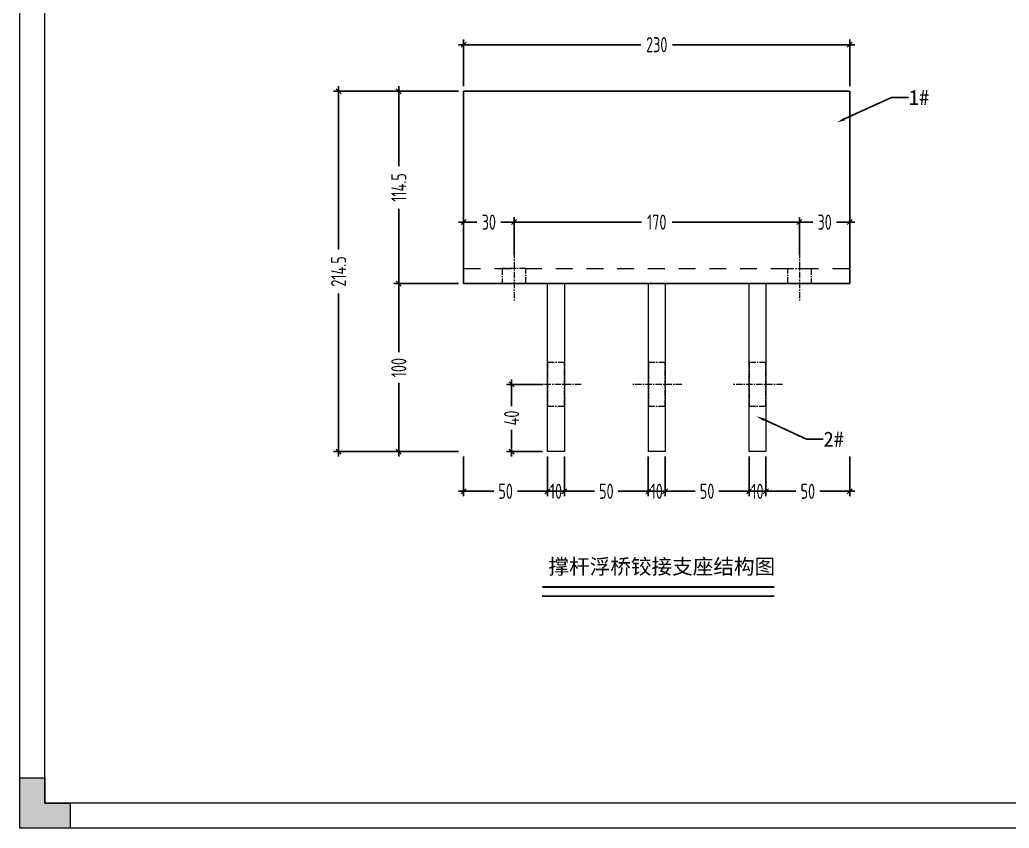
# Model space of a CAD drawing. Header units: millimetres. Extents: x 4 to 2106212, y -117026 to 198097.
# Drawn here: x 2096450 to 2097039, y 189147 to 189629 of the extents above; entities that cross this region are included whole.
import ezdxf
from ezdxf import colors
from ezdxf.entities.mleader import LeaderData, LeaderLine
from ezdxf.math import Vec2, Vec3

# ---------------------------------------------------------------- set-up
doc = ezdxf.new("R2010")
doc.units = ezdxf.units.MM
for name, pattern in [('CENTER', [0.6, 0.375, -0.075, 0.075, -0.075]), ('CENTER2', [28.575, 19.05, -3.175, 3.175, -3.175]), ('DASH', [0.35, 0.25, -0.1])]:
    doc.linetypes.add(name, pattern=pattern)
doc.layers.add('HR-dimension', color=9, linetype='Continuous')
doc.layers.add('标注', color=9, linetype='Continuous')
for name, color, linetype, lineweight in [('加强板', 140, 'Continuous', 18), ('图框', 7, 'Continuous', 13), ('文本', 3, 'Continuous', 13), ('虚线', 1, 'CENTER2', 0)]:
    doc.layers.add(name, color=color, linetype=linetype, lineweight=lineweight)
doc.styles.add('Arial', font='arial.ttf')
doc.styles.add('hztxt', font='ros1.shx', dxfattribs={"width": 0.8, "bigfont": 'hztxt.shx'})
doc.dimstyles.new('DIM-3', dxfattribs={"dimscale": 3, "dimtxt": 3, "dimasz": 1, "dimexe": 1, "dimexo": 1, "dimgap": 1, "dimtad": 0, "dimdec": 1, "dimrnd": 0.0005, "dimzin": 9, "dimdsep": 46, "dimtxsty": 'hztxt', "dimblk": 'OBLIQUE', "dimcen": 0, "dimdle": 1, "dimclrd": 9, "dimclre": 9, "dimclrt": 2, "dimazin": 2, "dimtfac": 1, "dimtdec": 1, "dimtofl": 0, "dimtmove": 0, "dimatfit": 3, "dimfxl": 1, "dimarcsym": 2})

# ---------------------------------------------------------------- blocks, each defined once
blk = doc.blocks.new('GW-TK')
at = {"layer": '图框', "linetype": 'Continuous', "lineweight": 0}
h = blk.add_hatch(color=256, dxfattribs=at)
h.dxf.hatch_style = 1
h.paths.add_polyline_path([(927193.56, 464418.01), (927193.56, 464423.01), (927188.55, 464423.01), (927188.55, 464428.01), (927183.55, 464428.01), (927183.55, 464418.01)])
at = {"layer": '图框'}
for points in [[(927183.55, 464715.01), (927603.55, 464715.01), (927603.55, 464418.01), (927183.55, 464418.01)], [(927188.55, 464710.01), (927598.55, 464710.01), (927598.55, 464423.01), (927188.55, 464423.01)]]:
    blk.add_lwpolyline(points, close=True, dxfattribs=at)
at = {"layer": '图框', "linetype": 'Continuous', "lineweight": 0}
blk.add_lwpolyline([(927188.55, 464428.01), (927188.55, 464423.01), (927193.56, 464423.01), (927193.56, 464418.01), (927183.55, 464418.01), (927183.55, 464428.01)], close=True, dxfattribs=at)
blk = doc.blocks.new('_Oblique')
at = {"color": 0, "linetype": 'ByBlock', "lineweight": -2}
blk.add_line((-0.5, -0.5), (0.5, 0.5), dxfattribs=at)
blk = doc.blocks.new('*D1833')
at = {"layer": 'Defpoints', "color": 0, "ltscale": 10, "transparency": 16777216}
for p in [(2096714.01, 189471.5), (2096675.36, 189371.5), (2096714.01, 189371.5)]:
    blk.add_point(p, dxfattribs=at)
at = {"layer": 'HR-dimension', "color": 9, "lineweight": -2, "ltscale": 10, "transparency": 16777216}
for p, q in [((2096711.01, 189471.5), (2096672.36, 189471.5)), ((2096675.36, 189474.5), (2096675.36, 189430.62)), ((2096675.36, 189368.5), (2096675.36, 189412.38)), ((2096711.01, 189371.5), (2096672.36, 189371.5))]:
    blk.add_line(p, q, dxfattribs=at)
at = {"layer": 'HR-dimension', "color": 9, "lineweight": -2, "ltscale": 10, "transparency": 16777216, "xscale": 3, "yscale": 3, "zscale": 3}
for p, rotation in [((2096675.36, 189471.5), 90), ((2096675.36, 189371.5), 270)]:
    blk.add_blockref('_Oblique', p, dxfattribs=dict(at, rotation=rotation))
at = {"layer": 'HR-dimension', "color": 2, "ltscale": 10, "transparency": 16777216, "insert": (2096675.36, 189421.5), "char_height": 9, "attachment_point": 5, "rotation": 90, "style": 'hztxt'}
blk.add_mtext('100', dxfattribs=at)
blk = doc.blocks.new('*D1820')
at = {"layer": 'Defpoints', "color": 0, "ltscale": 10, "transparency": 16777216}
for p in [(2096639.5, 189586), (2096714.01, 189586), (2096714.01, 189371.5)]:
    blk.add_point(p, dxfattribs=at)
at = {"layer": 'HR-dimension', "color": 9, "lineweight": -2, "ltscale": 10, "transparency": 16777216}
for p, q in [((2096639.5, 189589), (2096639.5, 189491.83)), ((2096711.01, 189586), (2096636.5, 189586)), ((2096639.5, 189368.5), (2096639.5, 189465.67)), ((2096711.01, 189371.5), (2096636.5, 189371.5))]:
    blk.add_line(p, q, dxfattribs=at)
at = {"layer": 'HR-dimension', "color": 9, "lineweight": -2, "ltscale": 10, "transparency": 16777216, "xscale": 3, "yscale": 3, "zscale": 3}
for p, rotation in [((2096639.5, 189586), 90), ((2096639.5, 189371.5), 270)]:
    blk.add_blockref('_Oblique', p, dxfattribs=dict(at, rotation=rotation))
at = {"layer": 'HR-dimension', "color": 2, "ltscale": 10, "transparency": 16777216, "insert": (2096639.5, 189478.75), "char_height": 9, "attachment_point": 5, "rotation": 90, "style": 'hztxt'}
blk.add_mtext('214.5', dxfattribs=at)
blk = doc.blocks.new('*D1822')
at = {"color": 9, "lineweight": -2, "transparency": 16777216}
for p, q in [((2096714.01, 189589), (2096714.01, 189616.73)), ((2096944.01, 189589), (2096944.01, 189616.73)), ((2096711.01, 189613.73), (2096819.53, 189613.73)), ((2096947.01, 189613.73), (2096838.49, 189613.73))]:
    blk.add_line(p, q, dxfattribs=at)
at = {"layer": 'Defpoints', "color": 0, "transparency": 16777216}
for p in [(2096714.01, 189613.73), (2096714.01, 189586), (2096944.01, 189586)]:
    blk.add_point(p, dxfattribs=at)
at = {"color": 9, "lineweight": -2, "transparency": 16777216, "xscale": 3, "yscale": 3, "zscale": 3, "rotation": 180}
blk.add_blockref('_Oblique', (2096714.01, 189613.73), dxfattribs=at)
at = {"color": 9, "lineweight": -2, "transparency": 16777216, "xscale": 3, "yscale": 3, "zscale": 3}
blk.add_blockref('_Oblique', (2096944.01, 189613.73), dxfattribs=at)
at = {"color": 2, "transparency": 16777216, "insert": (2096829.01, 189613.73), "char_height": 9, "attachment_point": 5, "style": 'hztxt'}
blk.add_mtext('230', dxfattribs=at)
blk = doc.blocks.new('*U1810')
at = {"layer": '虚线', "color": 252}
blk.add_lwpolyline([(0, -5), (0, 5)], dxfattribs=at)
blk = doc.blocks.new('*U1811')
at = {"color": 0, "linetype": 'ByBlock', "lineweight": -2, "transparency": 16777216}
for p in [(0, 219.6), (0, 201.3), (0, 183), (0, 164.7), (0, 146.4), (0, 128.1), (0, 109.8), (0, 91.5), (0, 73.2), (0, 54.9), (0, 36.6), (0, 18.3), (0, 0)]:
    blk.add_blockref('*U1810', p, dxfattribs=at)
blk = doc.blocks.new('*D1826')
at = {"color": 9, "lineweight": -2, "transparency": 16777216}
for p, q in [((2096675.36, 189589), (2096675.36, 189541.47)), ((2096711.01, 189586), (2096672.36, 189586)), ((2096675.36, 189468.5), (2096675.36, 189516.03)), ((2096711.01, 189471.5), (2096672.36, 189471.5))]:
    blk.add_line(p, q, dxfattribs=at)
at = {"layer": 'Defpoints', "color": 0, "transparency": 16777216}
for p in [(2096675.36, 189586), (2096714.01, 189586), (2096714.01, 189471.5)]:
    blk.add_point(p, dxfattribs=at)
at = {"color": 9, "lineweight": -2, "transparency": 16777216, "xscale": 3, "yscale": 3, "zscale": 3}
for p, rotation in [((2096675.36, 189586), 90), ((2096675.36, 189471.5), 270)]:
    blk.add_blockref('_Oblique', p, dxfattribs=dict(at, rotation=rotation))
at = {"color": 2, "transparency": 16777216, "insert": (2096675.36, 189528.75), "char_height": 9, "attachment_point": 5, "rotation": 90, "style": 'hztxt'}
blk.add_mtext('114.5', dxfattribs=at)
blk = doc.blocks.new('*D1817')
at = {"color": 9, "lineweight": -2, "transparency": 16777216}
for p, q in [((2096714.01, 189488.79), (2096714.01, 189511.11)), ((2096744.01, 189488.79), (2096744.01, 189511.11)), ((2096711.01, 189508.11), (2096721.93, 189508.11)), ((2096747.01, 189508.11), (2096736.09, 189508.11))]:
    blk.add_line(p, q, dxfattribs=at)
at = {"layer": 'Defpoints', "color": 0, "transparency": 16777216}
for p in [(2096714.01, 189508.11), (2096714.01, 189485.79), (2096744.01, 189485.79)]:
    blk.add_point(p, dxfattribs=at)
at = {"color": 9, "lineweight": -2, "transparency": 16777216, "xscale": 3, "yscale": 3, "zscale": 3, "rotation": 180}
blk.add_blockref('_Oblique', (2096714.01, 189508.11), dxfattribs=at)
at = {"color": 9, "lineweight": -2, "transparency": 16777216, "xscale": 3, "yscale": 3, "zscale": 3}
blk.add_blockref('_Oblique', (2096744.01, 189508.11), dxfattribs=at)
at = {"color": 2, "transparency": 16777216, "insert": (2096729.01, 189508.11), "char_height": 9, "attachment_point": 5, "style": 'hztxt'}
blk.add_mtext('30', dxfattribs=at)
blk = doc.blocks.new('*D1818')
at = {"color": 9, "lineweight": -2, "transparency": 16777216}
for p, q in [((2096744.01, 189488.79), (2096744.01, 189511.11)), ((2096914.01, 189488.79), (2096914.01, 189511.11)), ((2096741.01, 189508.11), (2096819.89, 189508.11)), ((2096917.01, 189508.11), (2096838.13, 189508.11))]:
    blk.add_line(p, q, dxfattribs=at)
at = {"layer": 'Defpoints', "color": 0, "transparency": 16777216}
for p in [(2096914.01, 189508.11), (2096744.01, 189485.79), (2096914.01, 189485.79)]:
    blk.add_point(p, dxfattribs=at)
at = {"color": 9, "lineweight": -2, "transparency": 16777216, "xscale": 3, "yscale": 3, "zscale": 3, "rotation": 180}
blk.add_blockref('_Oblique', (2096744.01, 189508.11), dxfattribs=at)
at = {"color": 9, "lineweight": -2, "transparency": 16777216, "xscale": 3, "yscale": 3, "zscale": 3}
blk.add_blockref('_Oblique', (2096914.01, 189508.11), dxfattribs=at)
at = {"color": 2, "transparency": 16777216, "insert": (2096829.01, 189508.11), "char_height": 9, "attachment_point": 5, "style": 'hztxt'}
blk.add_mtext('170', dxfattribs=at)
blk = doc.blocks.new('*D1819')
at = {"color": 9, "lineweight": -2, "transparency": 16777216}
for p, q in [((2096914.01, 189488.79), (2096914.01, 189511.11)), ((2096944.01, 189488.79), (2096944.01, 189511.11)), ((2096911.01, 189508.11), (2096921.93, 189508.11)), ((2096947.01, 189508.11), (2096936.09, 189508.11))]:
    blk.add_line(p, q, dxfattribs=at)
at = {"layer": 'Defpoints', "color": 0, "transparency": 16777216}
for p in [(2096944.01, 189508.11), (2096914.01, 189485.79), (2096944.01, 189485.79)]:
    blk.add_point(p, dxfattribs=at)
at = {"color": 9, "lineweight": -2, "transparency": 16777216, "xscale": 3, "yscale": 3, "zscale": 3, "rotation": 180}
blk.add_blockref('_Oblique', (2096914.01, 189508.11), dxfattribs=at)
at = {"color": 9, "lineweight": -2, "transparency": 16777216, "xscale": 3, "yscale": 3, "zscale": 3}
blk.add_blockref('_Oblique', (2096944.01, 189508.11), dxfattribs=at)
at = {"color": 2, "transparency": 16777216, "insert": (2096929.01, 189508.11), "char_height": 9, "attachment_point": 5, "style": 'hztxt'}
blk.add_mtext('30', dxfattribs=at)
blk = doc.blocks.new('*D1856')
at = {"layer": 'Defpoints', "color": 0, "ltscale": 10, "transparency": 16777216}
for p in [(2096714.01, 189371.5), (2096764.01, 189371.5), (2096714.01, 189347.88)]:
    blk.add_point(p, dxfattribs=at)
at = {"layer": 'HR-dimension', "color": 9, "lineweight": -2, "ltscale": 10, "transparency": 16777216}
for p, q in [((2096714.01, 189368.5), (2096714.01, 189344.88)), ((2096764.01, 189368.5), (2096764.01, 189344.88)), ((2096711.01, 189347.88), (2096731.93, 189347.88)), ((2096767.01, 189347.88), (2096746.09, 189347.88))]:
    blk.add_line(p, q, dxfattribs=at)
at = {"layer": 'HR-dimension', "color": 9, "lineweight": -2, "ltscale": 10, "transparency": 16777216, "xscale": 3, "yscale": 3, "zscale": 3, "rotation": 180}
blk.add_blockref('_Oblique', (2096714.01, 189347.88), dxfattribs=at)
at = {"layer": 'HR-dimension', "color": 9, "lineweight": -2, "ltscale": 10, "transparency": 16777216, "xscale": 3, "yscale": 3, "zscale": 3}
blk.add_blockref('_Oblique', (2096764.01, 189347.88), dxfattribs=at)
at = {"layer": 'HR-dimension', "color": 2, "ltscale": 10, "transparency": 16777216, "insert": (2096739.01, 189347.88), "char_height": 9, "attachment_point": 5, "style": 'hztxt'}
blk.add_mtext('50', dxfattribs=at)
blk = doc.blocks.new('*D1857')
at = {"layer": 'Defpoints', "color": 0, "ltscale": 10, "transparency": 16777216}
for p in [(2096774.01, 189371.5), (2096824.01, 189371.5), (2096824.01, 189347.88)]:
    blk.add_point(p, dxfattribs=at)
at = {"layer": 'HR-dimension', "color": 9, "lineweight": -2, "ltscale": 10, "transparency": 16777216}
for p, q in [((2096774.01, 189368.5), (2096774.01, 189344.88)), ((2096824.01, 189368.5), (2096824.01, 189344.88)), ((2096771.01, 189347.88), (2096791.93, 189347.88)), ((2096827.01, 189347.88), (2096806.09, 189347.88))]:
    blk.add_line(p, q, dxfattribs=at)
at = {"layer": 'HR-dimension', "color": 9, "lineweight": -2, "ltscale": 10, "transparency": 16777216, "xscale": 3, "yscale": 3, "zscale": 3, "rotation": 180}
blk.add_blockref('_Oblique', (2096774.01, 189347.88), dxfattribs=at)
at = {"layer": 'HR-dimension', "color": 9, "lineweight": -2, "ltscale": 10, "transparency": 16777216, "xscale": 3, "yscale": 3, "zscale": 3}
blk.add_blockref('_Oblique', (2096824.01, 189347.88), dxfattribs=at)
at = {"layer": 'HR-dimension', "color": 2, "ltscale": 10, "transparency": 16777216, "insert": (2096799.01, 189347.88), "char_height": 9, "attachment_point": 5, "style": 'hztxt'}
blk.add_mtext('50', dxfattribs=at)
blk = doc.blocks.new('*D1858')
at = {"layer": 'Defpoints', "color": 0, "ltscale": 10, "transparency": 16777216}
for p in [(2096894.01, 189371.5), (2096944.01, 189371.5), (2096944.01, 189347.88)]:
    blk.add_point(p, dxfattribs=at)
at = {"layer": 'HR-dimension', "color": 9, "lineweight": -2, "ltscale": 10, "transparency": 16777216}
for p, q in [((2096894.01, 189368.5), (2096894.01, 189344.88)), ((2096944.01, 189368.5), (2096944.01, 189344.88)), ((2096891.01, 189347.88), (2096911.93, 189347.88)), ((2096947.01, 189347.88), (2096926.09, 189347.88))]:
    blk.add_line(p, q, dxfattribs=at)
at = {"layer": 'HR-dimension', "color": 9, "lineweight": -2, "ltscale": 10, "transparency": 16777216, "xscale": 3, "yscale": 3, "zscale": 3, "rotation": 180}
blk.add_blockref('_Oblique', (2096894.01, 189347.88), dxfattribs=at)
at = {"layer": 'HR-dimension', "color": 9, "lineweight": -2, "ltscale": 10, "transparency": 16777216, "xscale": 3, "yscale": 3, "zscale": 3}
blk.add_blockref('_Oblique', (2096944.01, 189347.88), dxfattribs=at)
at = {"layer": 'HR-dimension', "color": 2, "ltscale": 10, "transparency": 16777216, "insert": (2096919.01, 189347.88), "char_height": 9, "attachment_point": 5, "style": 'hztxt'}
blk.add_mtext('50', dxfattribs=at)
blk = doc.blocks.new('*D1859')
at = {"layer": 'Defpoints', "color": 0, "ltscale": 10, "transparency": 16777216}
for p in [(2096834.01, 189371.5), (2096884.01, 189371.5), (2096884.01, 189347.88)]:
    blk.add_point(p, dxfattribs=at)
at = {"layer": 'HR-dimension', "color": 9, "lineweight": -2, "ltscale": 10, "transparency": 16777216}
for p, q in [((2096834.01, 189368.5), (2096834.01, 189344.88)), ((2096884.01, 189368.5), (2096884.01, 189344.88)), ((2096831.01, 189347.88), (2096851.93, 189347.88)), ((2096887.01, 189347.88), (2096866.09, 189347.88))]:
    blk.add_line(p, q, dxfattribs=at)
at = {"layer": 'HR-dimension', "color": 9, "lineweight": -2, "ltscale": 10, "transparency": 16777216, "xscale": 3, "yscale": 3, "zscale": 3, "rotation": 180}
blk.add_blockref('_Oblique', (2096834.01, 189347.88), dxfattribs=at)
at = {"layer": 'HR-dimension', "color": 9, "lineweight": -2, "ltscale": 10, "transparency": 16777216, "xscale": 3, "yscale": 3, "zscale": 3}
blk.add_blockref('_Oblique', (2096884.01, 189347.88), dxfattribs=at)
at = {"layer": 'HR-dimension', "color": 2, "ltscale": 10, "transparency": 16777216, "insert": (2096859.01, 189347.88), "char_height": 9, "attachment_point": 5, "style": 'hztxt'}
blk.add_mtext('50', dxfattribs=at)
blk = doc.blocks.new('*D1860')
at = {"color": 9, "lineweight": -2, "transparency": 16777216}
for p, q in [((2096764.01, 189368.5), (2096764.01, 189344.88)), ((2096774.01, 189368.5), (2096774.01, 189344.88)), ((2096777.01, 189347.88), (2096761.01, 189347.88))]:
    blk.add_line(p, q, dxfattribs=at)
at = {"layer": 'Defpoints', "color": 0, "transparency": 16777216}
for p in [(2096764.01, 189371.5), (2096774.01, 189371.5), (2096764.01, 189347.88)]:
    blk.add_point(p, dxfattribs=at)
at = {"color": 9, "lineweight": -2, "transparency": 16777216, "xscale": 3, "yscale": 3, "zscale": 3, "rotation": 180}
blk.add_blockref('_Oblique', (2096764.01, 189347.88), dxfattribs=at)
at = {"color": 9, "lineweight": -2, "transparency": 16777216, "xscale": 3, "yscale": 3, "zscale": 3}
blk.add_blockref('_Oblique', (2096774.01, 189347.88), dxfattribs=at)
at = {"color": 2, "transparency": 16777216, "insert": (2096769.01, 189347.88), "char_height": 9, "attachment_point": 5, "style": 'hztxt'}
blk.add_mtext('10', dxfattribs=at)
blk = doc.blocks.new('*D1861')
at = {"color": 9, "lineweight": -2, "transparency": 16777216}
for p, q in [((2096824.01, 189368.5), (2096824.01, 189344.88)), ((2096834.01, 189368.5), (2096834.01, 189344.88)), ((2096821.01, 189347.88), (2096837.01, 189347.88))]:
    blk.add_line(p, q, dxfattribs=at)
at = {"layer": 'Defpoints', "color": 0, "transparency": 16777216}
for p in [(2096824.01, 189371.5), (2096834.01, 189371.5), (2096834.01, 189347.88)]:
    blk.add_point(p, dxfattribs=at)
at = {"color": 9, "lineweight": -2, "transparency": 16777216, "xscale": 3, "yscale": 3, "zscale": 3, "rotation": 180}
blk.add_blockref('_Oblique', (2096824.01, 189347.88), dxfattribs=at)
at = {"color": 9, "lineweight": -2, "transparency": 16777216, "xscale": 3, "yscale": 3, "zscale": 3}
blk.add_blockref('_Oblique', (2096834.01, 189347.88), dxfattribs=at)
at = {"color": 2, "transparency": 16777216, "insert": (2096829.01, 189347.88), "char_height": 9, "attachment_point": 5, "style": 'hztxt'}
blk.add_mtext('10', dxfattribs=at)
blk = doc.blocks.new('*D1862')
at = {"color": 9, "lineweight": -2, "transparency": 16777216}
for p, q in [((2096884.01, 189368.5), (2096884.01, 189344.88)), ((2096894.01, 189368.5), (2096894.01, 189344.88)), ((2096881.01, 189347.88), (2096897.01, 189347.88))]:
    blk.add_line(p, q, dxfattribs=at)
at = {"layer": 'Defpoints', "color": 0, "transparency": 16777216}
for p in [(2096884.01, 189371.5), (2096894.01, 189371.5), (2096894.01, 189347.88)]:
    blk.add_point(p, dxfattribs=at)
at = {"color": 9, "lineweight": -2, "transparency": 16777216, "xscale": 3, "yscale": 3, "zscale": 3, "rotation": 180}
blk.add_blockref('_Oblique', (2096884.01, 189347.88), dxfattribs=at)
at = {"color": 9, "lineweight": -2, "transparency": 16777216, "xscale": 3, "yscale": 3, "zscale": 3}
blk.add_blockref('_Oblique', (2096894.01, 189347.88), dxfattribs=at)
at = {"color": 2, "transparency": 16777216, "insert": (2096889.01, 189347.88), "char_height": 9, "attachment_point": 5, "style": 'hztxt'}
blk.add_mtext('10', dxfattribs=at)
blk = doc.blocks.new('*D1863')
at = {"color": 9, "lineweight": -2, "transparency": 16777216}
for p, q in [((2096761.01, 189411.5), (2096739.59, 189411.5)), ((2096742.59, 189414.5), (2096742.59, 189398.58)), ((2096742.59, 189368.5), (2096742.59, 189384.42)), ((2096761.01, 189371.5), (2096739.59, 189371.5))]:
    blk.add_line(p, q, dxfattribs=at)
at = {"layer": 'Defpoints', "color": 0, "transparency": 16777216}
for p in [(2096764.01, 189411.5), (2096742.59, 189371.5), (2096764.01, 189371.5)]:
    blk.add_point(p, dxfattribs=at)
at = {"color": 9, "lineweight": -2, "transparency": 16777216, "xscale": 3, "yscale": 3, "zscale": 3}
for p, rotation in [((2096742.59, 189411.5), 90), ((2096742.59, 189371.5), 270)]:
    blk.add_blockref('_Oblique', p, dxfattribs=dict(at, rotation=rotation))
at = {"color": 2, "transparency": 16777216, "insert": (2096742.59, 189391.5), "char_height": 9, "attachment_point": 5, "rotation": 90, "style": 'hztxt'}
blk.add_mtext('40', dxfattribs=at)

msp = doc.modelspace()

# ---------------------------------------------------------------- linework, layer by layer
msp.add_line((2096760.7359, 189285.5327), (2096898.9621, 189285.5327))
at = {"const_width": 1.125}
msp.add_lwpolyline([(2096760.9111, 189290.877), (2096899.1441, 189290.877)], dxfattribs=at)
at = {"layer": 'HR-dimension', "color": 6, "linetype": 'DASH'}
msp.add_lwpolyline([(2096714.014, 189585.9956), (2096944.014, 189585.9956), (2096944.014, 189471.4956), (2096714.014, 189471.4956)], close=True, dxfattribs=at)
at = {"layer": '加强板', "color": 3}
for points in [[(2096764.014, 189371.4956), (2096764.014, 189471.4956), (2096774.014, 189471.4956), (2096774.014, 189371.4956)], [(2096824.014, 189371.4956), (2096824.014, 189471.4956), (2096834.014, 189471.4956), (2096834.014, 189371.4956)], [(2096884.014, 189371.4956), (2096884.014, 189471.4956), (2096894.014, 189471.4956), (2096894.014, 189371.4956)]]:
    msp.add_lwpolyline(points, close=True, dxfattribs=at)
at = {"layer": '虚线', "color": 1, "linetype": 'CENTER', "ltscale": 10}
for points in [[(2096744.014, 189490.4956), (2096744.014, 189461.4956)], [(2096914.014, 189490.4956), (2096914.014, 189461.4956)], [(2096784.014, 189411.4956), (2096754.014, 189411.4956)], [(2096844.014, 189411.4956), (2096814.014, 189411.4956)], [(2096904.014, 189411.4956), (2096874.014, 189411.4956)]]:
    msp.add_lwpolyline(points, dxfattribs=at)
for points in [[(2096737.014, 189471.4956), (2096751.014, 189471.4956), (2096751.014, 189480.4956), (2096737.014, 189480.4956)], [(2096921.014, 189471.4956), (2096907.014, 189471.4956), (2096907.014, 189480.4956), (2096921.014, 189480.4956)], [(2096774.014, 189424.4956), (2096764.014, 189424.4956), (2096764.014, 189398.4956), (2096774.014, 189398.4956)], [(2096834.014, 189424.4956), (2096824.014, 189424.4956), (2096824.014, 189398.4956), (2096834.014, 189398.4956)], [(2096894.014, 189424.4956), (2096884.014, 189424.4956), (2096884.014, 189398.4956), (2096894.014, 189398.4956)]]:
    msp.add_lwpolyline(points, close=True, dxfattribs=at)

# ---------------------------------------------------------------- block references
at = {"color": 252, "xscale": -1, "rotation": 270}
msp.add_blockref('*U1811', (2096719.014, 189480.4956), dxfattribs=at)
at = {"layer": '文本', "xscale": 3, "yscale": 3, "zscale": 3}
msp.add_blockref('GW-TK', (-685101.0345, -1204106.72), dxfattribs=at)

# ---------------------------------------------------------------- texts
at = {"layer": '文本', "color": 6, "insert": (2096764.534, 189307.5775), "char_height": 9, "attachment_point": 1, "style": 'Arial'}
msp.add_mtext_dynamic_manual_height_columns('撑杆浮桥铰接支座结构图', width=164.493338, gutter_width=1.4062, heights=[0], dxfattribs=at)

# ---------------------------------------------------------------- dimensions: what is measured, and where the dimension line sits
for base, p1, p2, picture, middle in [((2096714.014, 189613.735), (2096944.014, 189585.9956), (2096714.014, 189585.9956), '*D1822', (2096829.014, 189613.735)), ((2096714.014, 189508.1121), (2096744.014, 189485.7889), (2096714.014, 189485.7889), '*D1817', (2096729.014, 189508.1121)), ((2096914.014, 189508.1121), (2096744.014, 189485.7889), (2096914.014, 189485.7889), '*D1818', (2096829.014, 189508.1121)), ((2096944.014, 189508.1121), (2096914.014, 189485.7889), (2096944.014, 189485.7889), '*D1819', (2096929.014, 189508.1121))]:
    dim = msp.add_linear_dim(base=base, p1=p1, p2=p2, dimstyle='DIM-3')
    dim.commit()
    dim.dimension.update_dxf_attribs({"geometry": picture, "text_midpoint": middle})
for base, p1, p2, picture, middle in [((2096675.3649, 189585.9956), (2096714.014, 189471.4956), (2096714.014, 189585.9956), '*D1826', (2096675.3649, 189528.7456)), ((2096742.5921, 189371.4956), (2096764.014, 189411.4956), (2096764.014, 189371.4956), '*D1863', (2096742.5921, 189391.4956))]:
    dim = msp.add_linear_dim(base=base, p1=p1, p2=p2, angle=90, dimstyle='DIM-3')
    dim.commit()
    dim.dimension.update_dxf_attribs({"geometry": picture, "text_midpoint": middle})
for base, p1, p2, picture, middle in [((2096764.014, 189347.8758), (2096774.014, 189371.4956), (2096764.014, 189371.4956), '*D1860', (2096769.014, 189347.8758)), ((2096834.014, 189347.8758), (2096824.014, 189371.4956), (2096834.014, 189371.4956), '*D1861', (2096829.014, 189347.8758)), ((2096894.014, 189347.8758), (2096884.014, 189371.4956), (2096894.014, 189371.4956), '*D1862', (2096889.014, 189347.8758))]:
    dim = msp.add_linear_dim(base=base, p1=p1, p2=p2, dimstyle='DIM-3')
    dim.commit()
    dim.dimension.update_dxf_attribs({"geometry": picture, "text_midpoint": middle, "dimtype": 160})
at = {"layer": 'HR-dimension', "ltscale": 10}
for base, p1, p2, picture, middle in [((2096639.5019, 189585.9956), (2096714.014, 189371.4956), (2096714.014, 189585.9956), '*D1820', (2096639.5019, 189478.7456)), ((2096675.3649, 189371.4956), (2096714.014, 189471.4956), (2096714.014, 189371.4956), '*D1833', (2096675.3649, 189421.4956))]:
    dim = msp.add_linear_dim(base=base, p1=p1, p2=p2, angle=90, dimstyle='DIM-3', dxfattribs=at)
    dim.commit()
    dim.dimension.update_dxf_attribs({"geometry": picture, "text_midpoint": middle})
for base, p1, p2, picture, middle in [((2096714.014, 189347.8758), (2096764.014, 189371.4956), (2096714.014, 189371.4956), '*D1856', (2096739.014, 189347.8758)), ((2096824.014, 189347.8758), (2096774.014, 189371.4956), (2096824.014, 189371.4956), '*D1857', (2096799.014, 189347.8758)), ((2096884.014, 189347.8758), (2096834.014, 189371.4956), (2096884.014, 189371.4956), '*D1859', (2096859.014, 189347.8758)), ((2096944.014, 189347.8758), (2096894.014, 189371.4956), (2096944.014, 189371.4956), '*D1858', (2096919.014, 189347.8758))]:
    dim = msp.add_linear_dim(base=base, p1=p1, p2=p2, dimstyle='DIM-3', dxfattribs=at)
    dim.commit()
    dim.dimension.update_dxf_attribs({"geometry": picture, "text_midpoint": middle})

# ---------------------------------------------------------------- leaders
at = {"layer": '标注', "color": 6}
ml = msp.add_multileader_mtext('Standard', dxfattribs=at)
ml.set_content('{\\fSimSun|b0|i0|c134|p2;1#}', color=6, style='Arial')
ml.set_leader_properties(color=9)
ml.build(insert=Vec2(0, 0))
ml.multileader.update_dxf_attribs({"dogleg_length": 100, "arrow_head_size": 5})
ctx = ml.context
ctx.base_point, ctx.char_height, ctx.arrow_head_size, ctx.landing_gap_size, ctx.plane_origin = Vec3(2096978.9489, 189582.3246), 9, 5, 0.2, Vec3(2096931.3441, 320511.2866)
notes = []
notes.append((ctx, [(0, (1, 1, 0), (2096968.9489, 189582.3246), (1, 0), 10, [(0, [(2096936.3971, 189567.434)], 0, [])])]))
ctx.mtext.insert, ctx.mtext.width, ctx.mtext.defined_height, ctx.mtext.flow_direction = Vec3(2096979.1489, 189586.8246), 100, 36.9267, 5
ml = msp.add_multileader_mtext('Standard', dxfattribs=at)
ml.set_content('{\\fSimSun|b0|i0|c134|p2;2#}', color=6, style='Arial')
ml.set_leader_properties(color=9)
ml.build(insert=Vec2(0, 0))
ml.multileader.update_dxf_attribs({"dogleg_length": 100, "arrow_head_size": 5})
ctx = ml.context
ctx.base_point, ctx.char_height, ctx.arrow_head_size, ctx.landing_gap_size, ctx.plane_origin = Vec3(2096928.1364, 189378.9024), 9, 5, 0.2, Vec3(2096848.181, 320424.9091)
notes.append((ctx, [(0, (1, 1, 0), (2096918.1364, 189378.9024), (1, 0), 10, [(0, [(2096888.2591, 189392.6046)], 0, [])])]))
ctx.mtext.insert, ctx.mtext.width, ctx.mtext.defined_height, ctx.mtext.flow_direction = Vec3(2096928.3364, 189383.4024), 100, 36.9267, 5
for ctx, leaders in notes:
    for number, flags, end, landing, length, lines in leaders:
        leader = LeaderData()
        leader.index, (leader.has_last_leader_line, leader.has_dogleg_vector, leader.attachment_direction) = number, flags
        leader.last_leader_point, leader.dogleg_vector, leader.dogleg_length = Vec3(end), Vec3(landing), length
        for number, points, colour, breaks in lines:
            line = LeaderLine()
            line.index, line.vertices, line.color, line.breaks = number, Vec3.list(points), colors.encode_raw_color(colour), breaks
            leader.lines.append(line)
        ctx.leaders.append(leader)

doc.saveas('drawing.dxf')
